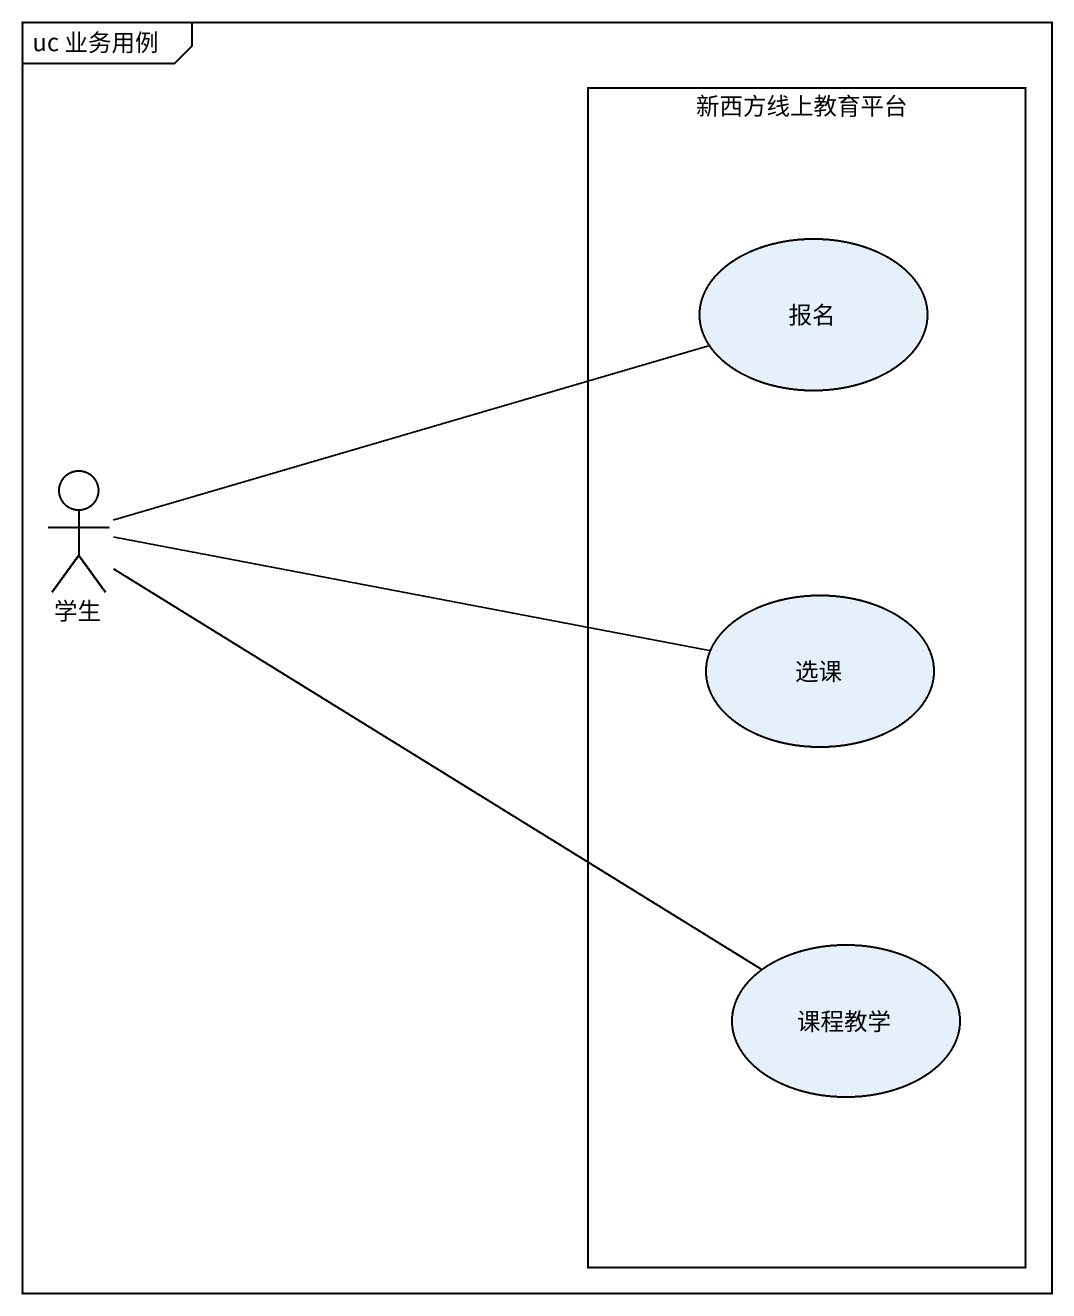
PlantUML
@startuml
mainframe uc 业务用例
rectangle 新西方线上教育平台 {
  usecase 报名
  usecase 选课
  usecase 课程教学
}
actor 学生
学生 -right- 报名
学生 -right- 选课
学生 -right- 课程教学
@enduml
